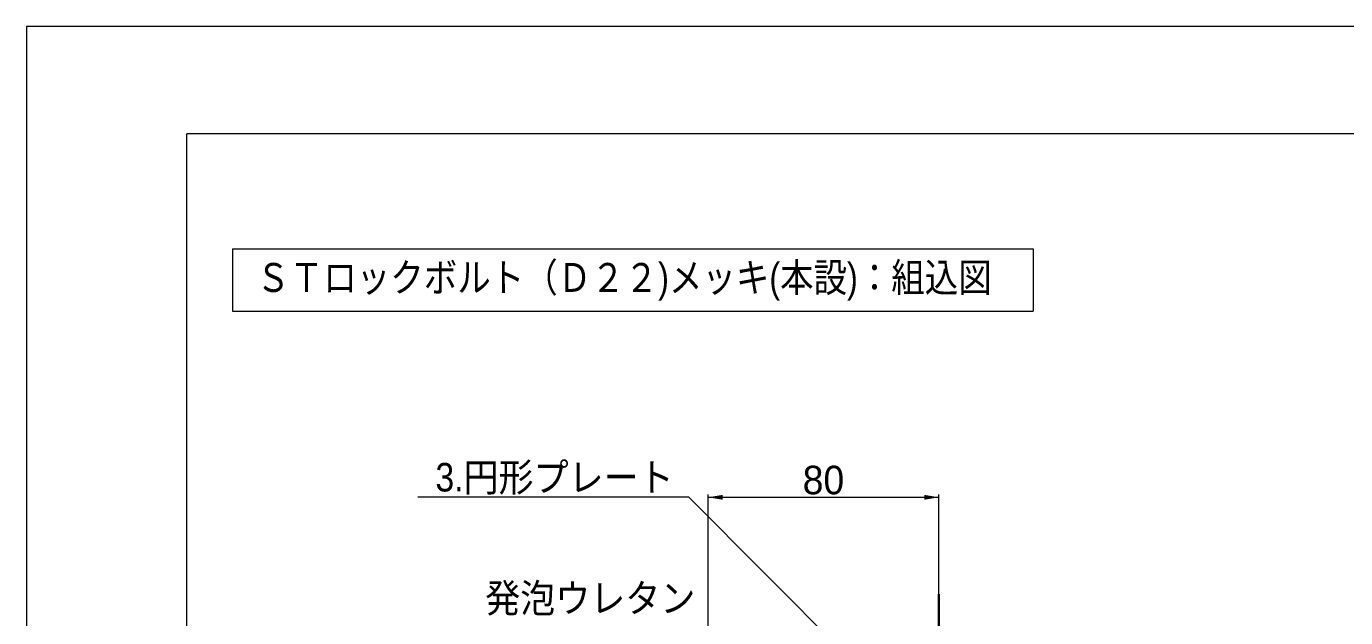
# Model space of a CAD drawing. Units: millimetres at full size, sheet at 1:2; details may follow other scales. Extents: x 1934 to 3616, y 931 to 2119.
# Drawn here: x 1934.2 to 2391.8, y 1914 to 2119 of the extents above; entities that cross this region are included whole.
import ezdxf
from ezdxf.enums import TextEntityAlignment as Align

# ---------------------------------------------------------------- set-up
doc = ezdxf.new("R2010")
doc.units = ezdxf.units.MM
doc.header["$LTSCALE"] = 2
for name, color, linetype, lineweight in [('1外形線', 7, 'Continuous', 35), ('6寸法線', 4, 'Continuous', 13), ('7 枠・タイトル', 7, 'Continuous', 13), ('Defpoints_2', 7, 'Continuous', 13)]:
    doc.layers.add(name, color=color, linetype=linetype, lineweight=lineweight)
doc.styles.add('ＭＳ Ｐゴシック', font='')
doc.styles.get('ＭＳ Ｐゴシック').set_extended_font_data('MS PGothic')

# ---------------------------------------------------------------- blocks, each defined once
blk = doc.blocks.new('filled_arrow')
at = {"color": 0, "linetype": 'Continuous', "lineweight": -2}
blk.add_solid([(7.5, 1.25), (0, 0), (7.5, -1.25)], dxfattribs=at)

msp = doc.modelspace()

# ---------------------------------------------------------------- linework, layer by layer
at = {"layer": '1外形線'}
msp.add_line((2250.672, 1824.485), (2250.663, 1922.141), dxfattribs=at)
at = {"layer": '6寸法線'}
for p, q in [((2170.672, 1792.888), (2170.672, 1956.713)), ((2170.672, 1955.713), (2250.672, 1955.713)), ((2250.672, 1803.613), (2250.672, 1956.713))]:
    msp.add_line(p, q, dxfattribs=at)
msp.add_lwpolyline([(2247.408, 1871.975), (2243.88, 1875.518), (2164.028, 1955.713), (2069.99, 1955.713)], dxfattribs=at)
at = {"layer": '7 枠・タイトル'}
for p, q in [((1989.857, 968.197), (1989.857, 2081.75)), ((3560.554, 2081.75), (1989.857, 2081.75)), ((2005.695, 2041.871), (2283.358, 2041.871)), ((2005.695, 2041.871), (2005.695, 2020.3)), ((2283.358, 2041.871), (2283.358, 2020.3)), ((2005.695, 2020.3), (2283.358, 2020.3))]:
    msp.add_line(p, q, dxfattribs=at)
at = {"layer": 'Defpoints_2'}
msp.add_lwpolyline([(1934.206, 930.974), (3616.206, 930.974), (3616.206, 2118.974), (1934.206, 2118.974)], close=True, dxfattribs=at)

# ---------------------------------------------------------------- block references
at = {"layer": '6寸法線', "xscale": 0.667, "yscale": 0.667}
msp.add_blockref('filled_arrow', (2170.672, 1955.713), dxfattribs=at)
at = {"layer": '6寸法線', "xscale": 0.667, "yscale": 0.667, "rotation": 180}
msp.add_blockref('filled_arrow', (2250.672, 1955.713), dxfattribs=at)

# ---------------------------------------------------------------- texts
at = {"layer": '6寸法線', "style": 'ＭＳ Ｐゴシック', "width": 0.9}
for s, p in [('3.円形プレート', (2158.719, 1962.682)), ('発泡ウレタン', (2166.245, 1920.756))]:
    msp.add_text(s, height=9.897, dxfattribs=at).set_placement(p, align=Align.MIDDLE_RIGHT)
at = {"layer": '6寸法線', "style": 'ＭＳ Ｐゴシック'}
msp.add_text('80', height=9.897, dxfattribs=at).set_placement((2210.672, 1961.713), align=Align.MIDDLE_CENTER)
at = {"layer": '7 枠・タイトル', "style": 'ＭＳ Ｐゴシック', "width": 0.85}
msp.add_text('ＳＴロックボルト（Ｄ２２)メッキ(本設)：組込図', height=10.02, dxfattribs=at).set_placement((2013.95, 2023.913), align=Align.BOTTOM_LEFT)

doc.saveas('drawing.dxf')
